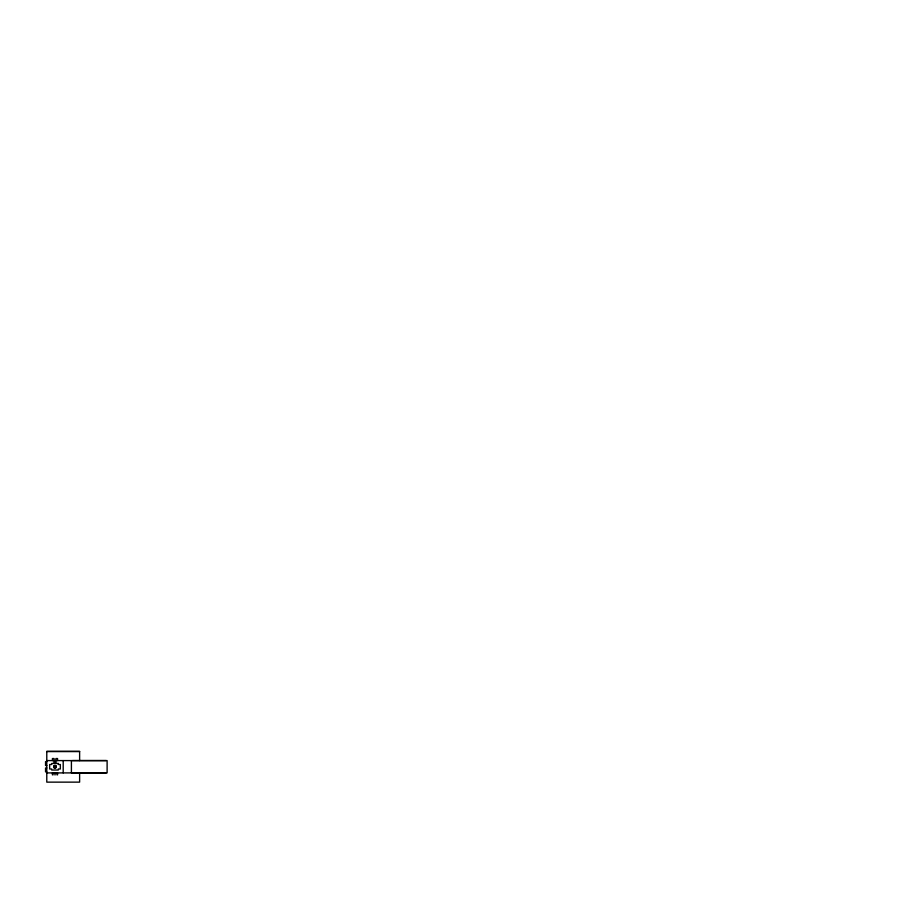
<?xml version="1.0" encoding="UTF-8"?>
<svg xmlns="http://www.w3.org/2000/svg" width="911" height="911" viewBox="0 0 911 911"><rect width="100%" height="100%" fill="white"/><g stroke="black" fill="none" stroke-linecap="round" stroke-linejoin="round"><path stroke-width="1.37" d="M72.436 760.583L106.086 760.583M106.086 772.904L72.424 772.904L73.449 773.314M46.78 751.552L79.621 751.552M46.78 760.583L107.111 760.583L107.111 772.904L46.78 772.904M46.78 761.619L45.55 761.619L45.55 765.513L46.78 765.513M46.78 767.984L45.55 767.973L45.55 771.879L46.78 771.879M79.621 760.583L79.621 751.347L46.78 751.347L46.78 782.139L79.621 782.139L79.621 772.904M71.411 760.583L71.411 772.904M63.201 760.583L63.201 772.904M57.552 760.583L57.552 758.533L55.913 758.533L55.913 763.464M57.552 772.904L57.552 774.954M55.913 772.904L55.913 774.954M54.068 763.464L54.068 758.533L52.428 758.533L52.428 760.583M54.068 772.904L54.068 774.954M52.428 772.904L52.428 774.954M58.27 763.464L51.711 763.464L51.711 764.488L49.649 764.488L49.649 768.998L51.711 768.998L51.711 770.023L58.27 770.023L58.27 768.998L60.331 768.998L60.331 764.488L58.27 764.488L58.27 763.464M54.375 767.814A1.23 1.23 0 0 0 56.22 766.743A1.23 1.23 0 0 0 54.375 765.673A1.23 1.23 0 0 0 54.375 767.814M54.318 767.893A1.332 1.332 0 0 0 56.323 766.743A1.332 1.332 0 0 0 54.318 765.593A1.332 1.332 0 0 0 54.318 767.893"/></g></svg>
